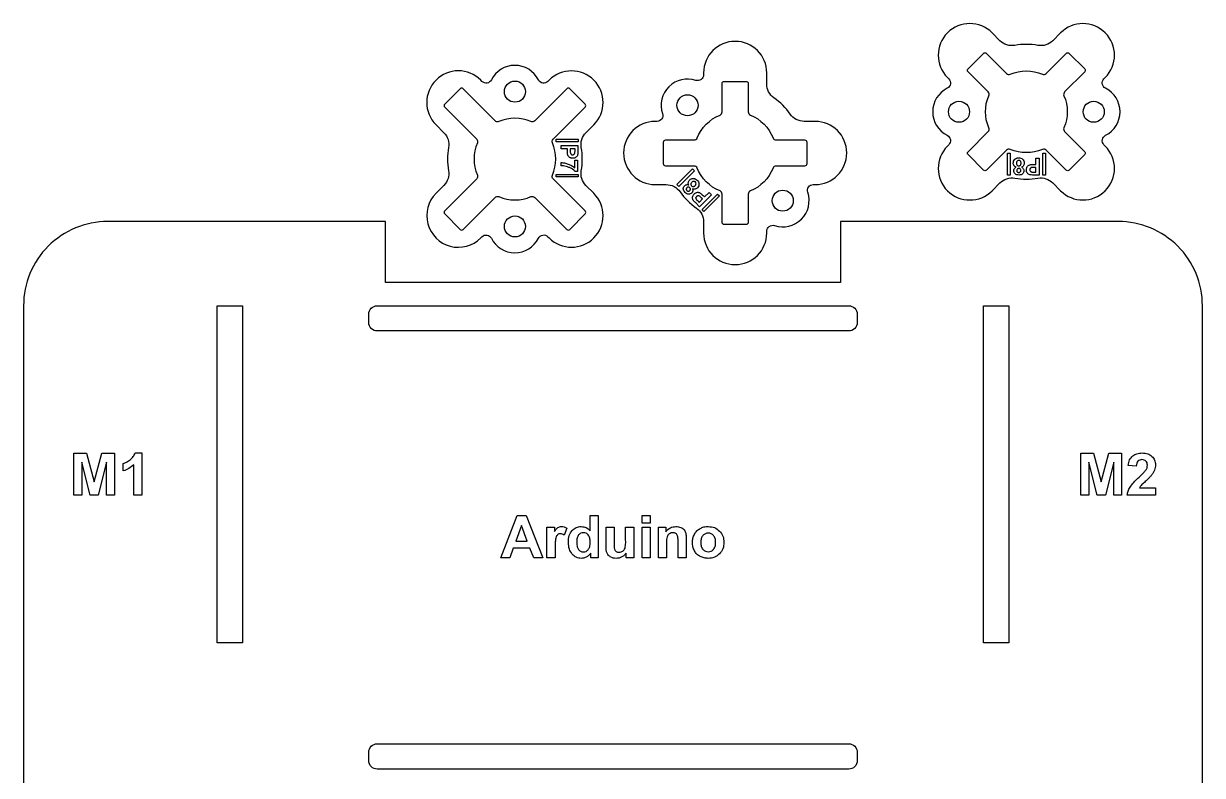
# Model space of a CAD drawing. Header units: millimetres. Extents: x -70 to 176, y 0 to 213.
# Drawn here: x -70 to 70, y 124.3 to 213.5 of the extents above; entities that cross this region are included whole.
import ezdxf

# ---------------------------------------------------------------- set-up
doc = ezdxf.new("R2010")
doc.units = ezdxf.units.MM
doc.layers.get('0').update_dxf_attribs({"linetype": 'CONTINUOUS'})

msp = doc.modelspace()

# ---------------------------------------------------------------- linework, layer by layer
for p, q in [((-6.17, 198.63), (-6.17, 199.03)), ((-6.17, 199.03), (-4.17, 199.03)), ((-4.17, 199.03), (-4.17, 198.39)), ((-5.42, 198.63), (-6.17, 198.63)), ((-5.42, 198.37), (-5.42, 198.63)), ((-4.51, 198.63), (-5.08, 198.63)), ((-5.08, 198.63), (-5.08, 198.41)), ((-4.51, 198.44), (-4.51, 198.63)), ((50.22, 196.76), (50.22, 197.51)), ((50.22, 197.51), (50.62, 197.51)), ((50.62, 197.51), (50.62, 195.51)), ((-6.17, 196.62), (-6.17, 196.99)), ((-4.55, 196.38), (-4.55, 197.26)), ((-4.55, 197.26), (-4.2, 197.26)), ((-4.2, 197.26), (-4.2, 195.94)), ((49.96, 196.76), (50.22, 196.76)), ((50.22, 196.42), (50, 196.42)), ((50.22, 195.85), (50.22, 196.42)), ((-4.2, 195.94), (-4.48, 195.94)), ((50.62, 195.51), (49.97, 195.51)), ((50.02, 195.85), (50.22, 195.85)), ((10.88, 192.91), (11.41, 193.44)), ((11.41, 193.44), (11.7, 193.16)), ((10.28, 191.74), (9.82, 192.2)), ((10.1, 192.4), (10.23, 192.27)), ((10.23, 192.27), (10.64, 192.67)), ((11.7, 193.16), (10.28, 191.74)), ((10.64, 192.67), (10.48, 192.82)), ((10.69, 193.09), (10.88, 192.91)), ((-56.74, 162.52), (-55.96, 162.52)), ((-55.96, 162.52), (-55.96, 157.5)), ((-58.16, 160.39), (-58.16, 161.26)), ((-56.92, 157.5), (-56.92, 161.11)), ((62.14, 160.94), (61.18, 161.04)), ((62.53, 158.39), (64.43, 158.39)), ((64.43, 158.39), (64.43, 157.5)), ((-55.96, 157.5), (-56.92, 157.5)), ((64.43, 157.5), (61.07, 157.5)), ((-2.71, 155.09), (-1.76, 155.09)), ((-2.71, 153.29), (-2.71, 155.09)), ((-1.76, 155.09), (-1.76, 150.09)), ((-7.84, 150.09), (-7.84, 153.71)), ((-7.84, 153.71), (-6.95, 153.71)), ((-6.95, 153.71), (-6.95, 153.2)), ((-5.49, 153.61), (-5.79, 152.78)), ((-0.83, 151.42), (-0.83, 153.71)), ((-0.83, 153.71), (0.13, 153.71)), ((0.13, 153.71), (0.13, 152.05)), ((1.5, 152.18), (1.5, 153.71)), ((1.5, 153.71), (2.46, 153.71)), ((2.46, 153.71), (2.46, 150.09)), ((5.39, 150.09), (5.39, 153.71)), ((5.39, 153.71), (6.28, 153.71)), ((6.28, 153.71), (6.28, 153.18)), ((-6.88, 151.21), (-6.88, 150.09)), ((6.35, 151.73), (6.35, 150.09)), ((7.73, 150.09), (7.73, 151.94)), ((8.69, 152.34), (8.69, 150.09)), ((-6.88, 150.09), (-7.84, 150.09)), ((-2.65, 150.09), (-2.65, 150.62)), ((-1.76, 150.09), (-2.65, 150.09)), ((1.57, 150.09), (1.57, 150.63)), ((2.46, 150.09), (1.57, 150.09)), ((6.35, 150.09), (5.39, 150.09)), ((8.69, 150.09), (7.73, 150.09))]:
    msp.add_line(p, q)
for points in [[(53.16, 212.39), (52.23, 211.46, -0.244238), (50.47, 210.9, 0.086613), (47.72, 210.9, -0.244238), (45.96, 211.46), (45.03, 212.39, 1), (39.72, 207.09), (39.87, 206.94, -0.511682), (39.69, 205.81, 0.617517), (39.69, 200.23, -0.511682), (39.87, 199.11), (39.72, 198.95, 1), (45.03, 193.65), (45.96, 194.58, -0.244238), (47.72, 195.14, 0.086613), (50.47, 195.14, -0.244238), (52.23, 194.58), (53.16, 193.65, 1), (58.46, 198.95), (58.31, 199.11, -0.511682), (58.49, 200.23, 0.617517), (58.49, 205.81, -0.511682), (58.31, 206.94), (58.46, 207.09, 1)], [(24.01, 201.88), (22.69, 201.88, -0.244238), (21.05, 202.73, 0.086613), (19.11, 204.68, -0.244238), (18.26, 206.31), (18.26, 207.63, 1), (10.76, 207.63), (10.76, 207.42, -0.511682), (9.84, 206.75, 0.617517), (5.88, 202.8, -0.511682), (5.22, 201.88), (5.01, 201.88, 1), (5.01, 194.38), (6.33, 194.38, -0.244238), (7.96, 193.53, 0.086613), (9.91, 191.59, -0.244238), (10.76, 189.95), (10.76, 188.63, 1), (18.26, 188.63), (18.26, 188.84, -0.511682), (19.18, 189.51, 0.617517), (23.13, 193.46, -0.511682), (23.79, 194.38), (24.01, 194.38, 1)], [(53.83, 196.09), (51.44, 198.48, 0.306667), (51, 198.56, -0.205236), (47.18, 198.56, 0.306667), (46.74, 198.48), (44.35, 196.09, -0.414214), (44, 196.09), (42.16, 197.93, -0.414214), (42.16, 198.28), (44.55, 200.67, 0.306667), (44.63, 201.11, -0.205236), (44.63, 204.93, 0.306667), (44.55, 205.37), (42.16, 207.76, -0.414214), (42.16, 208.11), (44, 209.95, -0.414214), (44.35, 209.95), (46.74, 207.56, 0.306667), (47.18, 207.48, -0.205236), (51, 207.48, 0.306667), (51.44, 207.56), (53.83, 209.95, -0.414214), (54.18, 209.95), (56.02, 208.11, -0.414214), (56.02, 207.76), (53.64, 205.37, 0.306667), (53.55, 204.93, -0.205236), (53.55, 201.11, 0.306667), (53.64, 200.67), (56.02, 198.28, -0.414214), (56.02, 197.93), (54.18, 196.09, -0.414214)], [(-8.86, 206.81, 0.617517), (-14.44, 206.81, -0.511682), (-15.56, 206.62), (-15.71, 206.78, 1), (-21.02, 201.47), (-20.09, 200.54, -0.244238), (-19.53, 198.78, 0.086613), (-19.53, 196.03, -0.244238), (-20.09, 194.27), (-21.02, 193.34, 1), (-15.71, 188.04), (-15.56, 188.19, -0.511682), (-14.44, 188.01, 0.617517), (-8.86, 188.01, -0.511682), (-7.73, 188.19), (-7.58, 188.04, 1), (-2.28, 193.34), (-3.21, 194.27, -0.244238), (-3.77, 196.03, 0.086613), (-3.77, 198.78, -0.244238), (-3.21, 200.54), (-2.28, 201.47, 1), (-7.58, 206.78), (-7.73, 206.62, -0.511682)], [(-7.19, 195.5, 0.205236), (-7.19, 199.32, -0.306667), (-7.11, 199.76), (-3.31, 203.56, 0.414214), (-3.31, 203.91), (-5.14, 205.75, 0.414214), (-5.5, 205.75), (-9.3, 201.95, -0.306667), (-9.74, 201.86, 0.205236), (-13.56, 201.86, -0.306667), (-14, 201.95), (-17.8, 205.75, 0.414214), (-18.15, 205.75), (-19.99, 203.91, 0.414214), (-19.99, 203.56), (-16.19, 199.76, -0.306667), (-16.11, 199.32, 0.205236), (-16.11, 195.5, -0.306667), (-16.19, 195.06), (-19.99, 191.25, 0.414214), (-19.99, 190.9), (-18.15, 189.06, 0.414214), (-17.8, 189.06), (-14, 192.86, -0.306667), (-13.56, 192.95, 0.205236), (-9.74, 192.95, -0.306667), (-9.3, 192.86), (-5.5, 189.06, 0.414214), (-5.14, 189.06), (-3.31, 190.9, 0.414214), (-3.31, 191.25), (-7.11, 195.06, -0.306667)], [(12.96, 189.88), (12.96, 193.26, 0.306667), (12.71, 193.63, -0.205236), (10, 196.33, 0.306667), (9.63, 196.58), (6.26, 196.58, -0.414214), (6.01, 196.83), (6.01, 199.43, -0.414214), (6.26, 199.68), (9.63, 199.68, 0.306667), (10, 199.93, -0.205236), (12.71, 202.63, 0.306667), (12.96, 203.01), (12.96, 206.38, -0.414214), (13.21, 206.63), (15.81, 206.63, -0.414214), (16.06, 206.38), (16.06, 203.01, 0.306667), (16.31, 202.63, -0.205236), (19.01, 199.93, 0.306667), (19.38, 199.68), (22.76, 199.68, -0.414214), (23.01, 199.43), (23.01, 196.83, -0.414214), (22.76, 196.58), (19.38, 196.58, 0.306667), (19.01, 196.33, -0.205236), (16.31, 193.63, 0.306667), (16.06, 193.26), (16.06, 189.88, -0.414214), (15.81, 189.63), (13.21, 189.63, -0.414214)], [(-60, 0), (60, 0, 0.414214), (70, 10), (70, 25, -1), (70, 105), (70, 180, 0.414214), (60, 190), (27, 190), (27, 182.75), (-27, 182.75), (-27, 190), (-60, 190, 0.414214), (-70, 180), (-70, 105, -1), (-70, 25), (-70, 10, 0.414214)], [(-28, 180), (28, 180, -0.414214), (29, 179), (29, 178, -0.414214), (28, 177), (-28, 177, -0.414214), (-29, 178), (-29, 179, -0.414214)], [(28, 125), (-28, 125, -0.414214), (-29, 126), (-29, 127, -0.414214), (-28, 128), (28, 128, -0.414214), (29, 127), (29, 126, -0.414214)]]:
    msp.add_lwpolyline(points, format="xyb", close=True)
for points in [[(-4.14, 199.47), (-6.76, 199.47), (-6.76, 199.78), (-4.14, 199.78)], [(46.86, 195.48), (46.86, 198.1), (47.17, 198.1), (47.17, 195.48)], [(51.06, 195.48), (51.06, 198.1), (51.37, 198.1), (51.37, 195.48)], [(7.6, 194.38), (9.45, 196.23), (9.67, 196.01), (7.81, 194.16)], [(-4.14, 195.28), (-6.76, 195.28), (-6.76, 195.58), (-4.14, 195.58)], [(10.57, 191.41), (12.42, 193.26), (12.64, 193.05), (10.78, 191.19)], [(-47, 140), (-47, 180), (-44, 180), (-44, 140)], [(47, 180), (47, 140), (44, 140), (44, 180)], [(-63.1, 161.44), (-63.1, 157.5), (-64.04, 157.5), (-64.04, 162.5), (-62.53, 162.5), (-61.62, 159.09), (-60.72, 162.5), (-59.21, 162.5), (-59.21, 157.5), (-60.14, 157.5), (-60.14, 161.44), (-61.14, 157.5), (-62.11, 157.5)], [(56.51, 161.44), (56.51, 157.5), (55.57, 157.5), (55.57, 162.5), (57.08, 162.5), (57.99, 159.09), (58.89, 162.5), (60.4, 162.5), (60.4, 157.5), (59.46, 157.5), (59.46, 161.44), (58.47, 157.5), (57.5, 157.5)], [(-11.4, 155.09), (-10.33, 155.09), (-8.33, 150.09), (-9.42, 150.09), (-9.86, 151.23), (-11.86, 151.23), (-12.27, 150.09), (-13.34, 150.09)], [(4.41, 155.09), (4.41, 154.2), (3.45, 154.2), (3.45, 155.09)], [(-10.87, 153.92), (-11.55, 152.07), (-10.18, 152.07)], [(4.41, 153.71), (4.41, 150.09), (3.45, 150.09), (3.45, 153.71)]]:
    msp.add_lwpolyline(points, close=True)
for centre in [(-11.65, 205.41), (8.85, 203.79), (41.09, 203.02), (57.09, 203.02), (20.16, 192.47), (-11.65, 189.41)]:
    msp.add_circle(centre, 1.25)
for points, knots in [([(-5.39, 197.95), (-5.39, 198.01), (-5.41, 198.15), (-5.41, 198.29), (-5.42, 198.37)], [0, 0, 0, 0, 0.01783117, 0.04202322, 0.04202322, 0.04202322, 0.04202322]), ([(-5.29, 197.74), (-5.31, 197.77), (-5.36, 197.84), (-5.38, 197.91), (-5.39, 197.95)], [0, 0, 0, 0, 0.01196986, 0.02310039, 0.02310039, 0.02310039, 0.02310039]), ([(-5.09, 197.57), (-5.13, 197.59), (-5.21, 197.64), (-5.26, 197.71), (-5.29, 197.74)], [0, 0, 0, 0, 0.01353207, 0.02620895, 0.02620895, 0.02620895, 0.02620895]), ([(-4.78, 197.5), (-4.84, 197.5), (-4.95, 197.51), (-5.05, 197.55), (-5.09, 197.57)], [0, 0, 0, 0, 0.01703307, 0.03192043, 0.03192043, 0.03192043, 0.03192043]), ([(-5.08, 198.41), (-5.08, 198.34), (-5.08, 198.23), (-5.05, 198.13), (-5.04, 198.09)], [0, 0, 0, 0, 0.01993359, 0.03216753, 0.03216753, 0.03216753, 0.03216753]), ([(-5.04, 198.09), (-5.03, 198.06), (-5.01, 198.02), (-4.97, 197.98), (-4.95, 197.96)], [0, 0, 0, 0, 0.00823049, 0.01618103, 0.01618103, 0.01618103, 0.01618103]), ([(-4.95, 197.96), (-4.92, 197.95), (-4.87, 197.92), (-4.82, 197.92), (-4.79, 197.92)], [0, 0, 0, 0, 0.00800189, 0.01640191, 0.01640191, 0.01640191, 0.01640191]), ([(-4.79, 197.92), (-4.76, 197.92), (-4.69, 197.92), (-4.64, 197.96), (-4.61, 197.98)], [0, 0, 0, 0, 0.01008726, 0.01946354, 0.01946354, 0.01946354, 0.01946354]), ([(-4.4, 197.62), (-4.45, 197.58), (-4.57, 197.51), (-4.71, 197.51), (-4.78, 197.5)], [0, 0, 0, 0, 0.01934069, 0.04120833, 0.04120833, 0.04120833, 0.04120833]), ([(-4.61, 197.98), (-4.59, 198.01), (-4.55, 198.05), (-4.53, 198.11), (-4.52, 198.14)], [0, 0, 0, 0, 0.00927356, 0.01876533, 0.01876533, 0.01876533, 0.01876533]), ([(-4.52, 198.14), (-4.52, 198.18), (-4.51, 198.28), (-4.51, 198.37), (-4.51, 198.44)], [0, 0, 0, 0, 0.01092795, 0.02910987, 0.02910987, 0.02910987, 0.02910987]), ([(-4.2, 197.91), (-4.22, 197.85), (-4.26, 197.74), (-4.35, 197.66), (-4.4, 197.62)], [0, 0, 0, 0, 0.01733261, 0.03531614, 0.03531614, 0.03531614, 0.03531614]), ([(-4.17, 198.39), (-4.17, 198.28), (-4.17, 198.12), (-4.19, 197.96), (-4.2, 197.91)], [0, 0, 0, 0, 0.03043217, 0.04817445, 0.04817445, 0.04817445, 0.04817445]), ([(47.71, 197.38), (47.78, 197.43), (47.91, 197.53), (48.09, 197.54), (48.18, 197.55)], [0, 0, 0, 0, 0.02434188, 0.05111007, 0.05111007, 0.05111007, 0.05111007]), ([(48.18, 197.55), (48.27, 197.54), (48.43, 197.54), (48.57, 197.45), (48.63, 197.41)], [0, 0, 0, 0, 0.0252552, 0.0483376, 0.0483376, 0.0483376, 0.0483376]), ([(48.63, 197.41), (48.7, 197.34), (48.82, 197.22), (48.84, 197.03), (48.85, 196.94)], [0, 0, 0, 0, 0.02569517, 0.0525643, 0.0525643, 0.0525643, 0.0525643]), ([(-6.17, 196.99), (-6.03, 196.98), (-5.74, 196.96), (-5.46, 196.86), (-5.32, 196.82)], [0, 0, 0, 0, 0.04215204, 0.08660712, 0.08660712, 0.08660712, 0.08660712]), ([(-5.57, 196.53), (-5.67, 196.56), (-5.87, 196.6), (-6.07, 196.61), (-6.17, 196.62)], [0, 0, 0, 0, 0.03250823, 0.06084314, 0.06084314, 0.06084314, 0.06084314]), ([(-4.93, 196.27), (-5.03, 196.33), (-5.24, 196.43), (-5.46, 196.5), (-5.57, 196.53)], [0, 0, 0, 0, 0.03417856, 0.06860568, 0.06860568, 0.06860568, 0.06860568]), ([(-5.32, 196.82), (-5.18, 196.76), (-4.91, 196.64), (-4.67, 196.47), (-4.55, 196.38)], [0, 0, 0, 0, 0.04497873, 0.08862462, 0.08862462, 0.08862462, 0.08862462]), ([(-4.48, 195.94), (-4.54, 196), (-4.68, 196.13), (-4.84, 196.22), (-4.93, 196.27)], [0, 0, 0, 0, 0.02541559, 0.05662285, 0.05662285, 0.05662285, 0.05662285]), ([(47.53, 196.93), (47.54, 197.01), (47.55, 197.18), (47.66, 197.31), (47.71, 197.38)], [0, 0, 0, 0, 0.02548792, 0.0494108, 0.0494108, 0.0494108, 0.0494108]), ([(47.62, 196.63), (47.6, 196.67), (47.54, 196.77), (47.54, 196.87), (47.53, 196.93)], [0, 0, 0, 0, 0.01526487, 0.03120398, 0.03120398, 0.03120398, 0.03120398]), ([(47.6, 196.02), (47.6, 196.07), (47.61, 196.15), (47.65, 196.23), (47.67, 196.27)], [0, 0, 0, 0, 0.0132717, 0.02608867, 0.02608867, 0.02608867, 0.02608867]), ([(47.76, 195.65), (47.71, 195.7), (47.62, 195.81), (47.6, 195.95), (47.6, 196.02)], [0, 0, 0, 0, 0.02032946, 0.04113552, 0.04113552, 0.04113552, 0.04113552]), ([(47.87, 196.43), (47.82, 196.46), (47.72, 196.5), (47.65, 196.59), (47.62, 196.63)], [0, 0, 0, 0, 0.01679723, 0.03232283, 0.03232283, 0.03232283, 0.03232283]), ([(47.67, 196.27), (47.7, 196.3), (47.75, 196.37), (47.83, 196.41), (47.87, 196.43)], [0, 0, 0, 0, 0.01292923, 0.02650818, 0.02650818, 0.02650818, 0.02650818]), ([(47.99, 197.16), (47.97, 197.12), (47.92, 197.05), (47.91, 196.96), (47.91, 196.91)], [0, 0, 0, 0, 0.01194072, 0.02627845, 0.02627845, 0.02627845, 0.02627845]), ([(47.91, 196.91), (47.92, 196.87), (47.92, 196.78), (47.97, 196.72), (47.99, 196.68)], [0, 0, 0, 0, 0.01282402, 0.02437328, 0.02437328, 0.02437328, 0.02437328]), ([(48.02, 196.23), (48, 196.2), (47.96, 196.15), (47.96, 196.08), (47.96, 196.05)], [0, 0, 0, 0, 0.00915414, 0.01949937, 0.01949937, 0.01949937, 0.01949937]), ([(47.96, 196.05), (47.96, 196.01), (47.96, 195.95), (48, 195.9), (48.02, 195.87)], [0, 0, 0, 0, 0.00983759, 0.01882051, 0.01882051, 0.01882051, 0.01882051]), ([(48.19, 197.24), (48.15, 197.24), (48.07, 197.23), (48.02, 197.18), (47.99, 197.16)], [0, 0, 0, 0, 0.01105335, 0.0219311, 0.0219311, 0.0219311, 0.0219311]), ([(47.99, 196.68), (48.02, 196.66), (48.08, 196.61), (48.15, 196.6), (48.19, 196.6)], [0, 0, 0, 0, 0.01101617, 0.02230385, 0.02230385, 0.02230385, 0.02230385]), ([(48.2, 196.29), (48.16, 196.29), (48.1, 196.29), (48.05, 196.25), (48.02, 196.23)], [0, 0, 0, 0, 0.00995534, 0.01901006, 0.01901006, 0.01901006, 0.01901006]), ([(48.39, 197.15), (48.36, 197.18), (48.3, 197.23), (48.23, 197.24), (48.19, 197.24)], [0, 0, 0, 0, 0.01129027, 0.02264454, 0.02264454, 0.02264454, 0.02264454]), ([(48.19, 196.6), (48.24, 196.6), (48.32, 196.61), (48.38, 196.67), (48.4, 196.7)], [0, 0, 0, 0, 0.01249809, 0.02381708, 0.02381708, 0.02381708, 0.02381708]), ([(48.37, 196.23), (48.35, 196.25), (48.3, 196.29), (48.23, 196.29), (48.2, 196.29)], [0, 0, 0, 0, 0.00895533, 0.01879012, 0.01879012, 0.01879012, 0.01879012]), ([(48.44, 196.05), (48.43, 196.08), (48.43, 196.15), (48.39, 196.2), (48.37, 196.23)], [0, 0, 0, 0, 0.01032569, 0.01940922, 0.01940922, 0.01940922, 0.01940922]), ([(48.37, 195.88), (48.39, 195.9), (48.43, 195.95), (48.43, 196.02), (48.44, 196.05)], [0, 0, 0, 0, 0.00905362, 0.01891084, 0.01891084, 0.01891084, 0.01891084]), ([(48.47, 196.91), (48.47, 196.95), (48.46, 197.04), (48.41, 197.12), (48.39, 197.15)], [0, 0, 0, 0, 0.01423138, 0.02646142, 0.02646142, 0.02646142, 0.02646142]), ([(48.4, 196.7), (48.42, 196.73), (48.46, 196.79), (48.47, 196.87), (48.47, 196.91)], [0, 0, 0, 0, 0.01134099, 0.02239012, 0.02239012, 0.02239012, 0.02239012]), ([(48.77, 196.64), (48.74, 196.6), (48.67, 196.51), (48.57, 196.46), (48.51, 196.43)], [0, 0, 0, 0, 0.01587589, 0.03333299, 0.03333299, 0.03333299, 0.03333299]), ([(48.51, 196.43), (48.56, 196.41), (48.65, 196.37), (48.7, 196.3), (48.73, 196.26)], [0, 0, 0, 0, 0.01484685, 0.02801044, 0.02801044, 0.02801044, 0.02801044]), ([(48.8, 196.02), (48.79, 195.95), (48.78, 195.81), (48.69, 195.7), (48.64, 195.65)], [0, 0, 0, 0, 0.02079962, 0.04106978, 0.04106978, 0.04106978, 0.04106978]), ([(48.73, 196.26), (48.75, 196.22), (48.79, 196.15), (48.8, 196.06), (48.8, 196.02)], [0, 0, 0, 0, 0.0125759, 0.02525701, 0.02525701, 0.02525701, 0.02525701]), ([(48.85, 196.94), (48.85, 196.89), (48.84, 196.78), (48.79, 196.69), (48.77, 196.64)], [0, 0, 0, 0, 0.01569908, 0.03116531, 0.03116531, 0.03116531, 0.03116531]), ([(49.09, 196.13), (49.09, 196.19), (49.1, 196.29), (49.14, 196.39), (49.16, 196.44)], [0, 0, 0, 0, 0.01703308, 0.03192043, 0.03192043, 0.03192043, 0.03192043]), ([(49.21, 195.74), (49.17, 195.8), (49.1, 195.92), (49.09, 196.06), (49.09, 196.13)], [0, 0, 0, 0, 0.01934069, 0.04120833, 0.04120833, 0.04120833, 0.04120833]), ([(49.16, 196.44), (49.18, 196.48), (49.23, 196.55), (49.29, 196.61), (49.33, 196.64)], [0, 0, 0, 0, 0.01353207, 0.02620895, 0.02620895, 0.02620895, 0.02620895]), ([(49.33, 196.64), (49.36, 196.66), (49.43, 196.7), (49.5, 196.72), (49.54, 196.73)], [0, 0, 0, 0, 0.01196987, 0.02310039, 0.02310039, 0.02310039, 0.02310039]), ([(49.55, 196.29), (49.54, 196.27), (49.51, 196.22), (49.51, 196.16), (49.51, 196.13)], [0, 0, 0, 0, 0.00800189, 0.01640191, 0.01640191, 0.01640191, 0.01640191]), ([(49.51, 196.13), (49.51, 196.1), (49.51, 196.03), (49.55, 195.98), (49.57, 195.95)], [0, 0, 0, 0, 0.01008726, 0.01946354, 0.01946354, 0.01946354, 0.01946354]), ([(49.54, 196.73), (49.6, 196.74), (49.73, 196.76), (49.87, 196.76), (49.96, 196.76)], [0, 0, 0, 0, 0.01783117, 0.04202322, 0.04202322, 0.04202322, 0.04202322]), ([(49.68, 196.39), (49.65, 196.38), (49.6, 196.35), (49.57, 196.31), (49.55, 196.29)], [0, 0, 0, 0, 0.00823049, 0.01618103, 0.01618103, 0.01618103, 0.01618103]), ([(50, 196.42), (49.93, 196.42), (49.82, 196.42), (49.72, 196.4), (49.68, 196.39)], [0, 0, 0, 0, 0.01993359, 0.03216753, 0.03216753, 0.03216753, 0.03216753]), ([(8.99, 194.34), (8.97, 194.39), (8.93, 194.49), (8.94, 194.6), (8.95, 194.65)], [0, 0, 0, 0, 0.01679723, 0.03232283, 0.03232283, 0.03232283, 0.03232283]), ([(8.95, 194.65), (8.96, 194.7), (8.99, 194.8), (9.06, 194.88), (9.1, 194.92)], [0, 0, 0, 0, 0.01526487, 0.03120398, 0.03120398, 0.03120398, 0.03120398]), ([(9.1, 194.92), (9.16, 194.98), (9.29, 195.09), (9.46, 195.11), (9.54, 195.12)], [0, 0, 0, 0, 0.02548792, 0.0494108, 0.0494108, 0.0494108, 0.0494108]), ([(9.35, 194.64), (9.32, 194.61), (9.27, 194.55), (9.25, 194.47), (9.25, 194.43)], [0, 0, 0, 0, 0.01282402, 0.02437328, 0.02437328, 0.02437328, 0.02437328]), ([(9.58, 194.76), (9.54, 194.76), (9.45, 194.74), (9.39, 194.68), (9.35, 194.64)], [0, 0, 0, 0, 0.01194072, 0.02627845, 0.02627845, 0.02627845, 0.02627845]), ([(9.54, 195.12), (9.62, 195.11), (9.79, 195.08), (9.92, 194.97), (9.99, 194.91)], [0, 0, 0, 0, 0.02434188, 0.05111007, 0.05111007, 0.05111007, 0.05111007]), ([(9.78, 194.69), (9.75, 194.71), (9.69, 194.76), (9.62, 194.76), (9.58, 194.76)], [0, 0, 0, 0, 0.01105335, 0.0219311, 0.0219311, 0.0219311, 0.0219311]), ([(9.86, 194.48), (9.86, 194.52), (9.85, 194.6), (9.81, 194.66), (9.78, 194.69)], [0, 0, 0, 0, 0.01129027, 0.02264454, 0.02264454, 0.02264454, 0.02264454]), ([(9.99, 194.91), (10.05, 194.84), (10.16, 194.72), (10.2, 194.56), (10.21, 194.49)], [0, 0, 0, 0, 0.0252552, 0.0483376, 0.0483376, 0.0483376, 0.0483376]), ([(48.2, 195.51), (48.11, 195.51), (47.95, 195.52), (47.82, 195.61), (47.76, 195.65)], [0, 0, 0, 0, 0.0255856, 0.04746749, 0.04746749, 0.04746749, 0.04746749]), ([(48.02, 195.87), (48.05, 195.86), (48.1, 195.82), (48.16, 195.81), (48.19, 195.81)], [0, 0, 0, 0, 0.00895425, 0.01869091, 0.01869091, 0.01869091, 0.01869091]), ([(48.19, 195.81), (48.23, 195.81), (48.29, 195.82), (48.35, 195.86), (48.37, 195.88)], [0, 0, 0, 0, 0.01005909, 0.01917011, 0.01917011, 0.01917011, 0.01917011]), ([(48.64, 195.65), (48.58, 195.61), (48.45, 195.52), (48.29, 195.51), (48.2, 195.51)], [0, 0, 0, 0, 0.02185238, 0.04760679, 0.04760679, 0.04760679, 0.04760679]), ([(49.49, 195.54), (49.44, 195.56), (49.33, 195.6), (49.25, 195.69), (49.21, 195.74)], [0, 0, 0, 0, 0.01733261, 0.03531614, 0.03531614, 0.03531614, 0.03531614]), ([(49.97, 195.51), (49.87, 195.51), (49.71, 195.51), (49.55, 195.54), (49.49, 195.54)], [0, 0, 0, 0, 0.03043217, 0.04817445, 0.04817445, 0.04817445, 0.04817445]), ([(49.57, 195.95), (49.59, 195.93), (49.64, 195.89), (49.7, 195.87), (49.73, 195.87)], [0, 0, 0, 0, 0.00927356, 0.01876533, 0.01876533, 0.01876533, 0.01876533]), ([(49.73, 195.87), (49.77, 195.86), (49.87, 195.85), (49.96, 195.85), (50.02, 195.85)], [0, 0, 0, 0, 0.01092795, 0.02910987, 0.02910987, 0.02910987, 0.02910987]), ([(8.35, 193.87), (8.36, 193.94), (8.36, 194.08), (8.46, 194.18), (8.5, 194.24)], [0, 0, 0, 0, 0.02032946, 0.04113552, 0.04113552, 0.04113552, 0.04113552]), ([(8.56, 193.45), (8.5, 193.51), (8.39, 193.63), (8.36, 193.79), (8.35, 193.87)], [0, 0, 0, 0, 0.0255856, 0.04746749, 0.04746749, 0.04746749, 0.04746749]), ([(8.5, 194.24), (8.53, 194.27), (8.6, 194.33), (8.69, 194.35), (8.73, 194.36)], [0, 0, 0, 0, 0.0132717, 0.02608867, 0.02608867, 0.02608867, 0.02608867]), ([(8.98, 193.24), (8.91, 193.25), (8.75, 193.28), (8.63, 193.39), (8.56, 193.45)], [0, 0, 0, 0, 0.02185238, 0.04760679, 0.04760679, 0.04760679, 0.04760679]), ([(8.77, 194), (8.75, 193.98), (8.71, 193.93), (8.7, 193.87), (8.7, 193.84)], [0, 0, 0, 0, 0.00983759, 0.01882051, 0.01882051, 0.01882051, 0.01882051]), ([(8.7, 193.84), (8.7, 193.8), (8.71, 193.74), (8.75, 193.69), (8.77, 193.67)], [0, 0, 0, 0, 0.00895425, 0.01869091, 0.01869091, 0.01869091, 0.01869091]), ([(8.73, 194.36), (8.77, 194.37), (8.86, 194.38), (8.94, 194.35), (8.99, 194.34)], [0, 0, 0, 0, 0.01292923, 0.02650818, 0.02650818, 0.02650818, 0.02650818]), ([(8.95, 194.08), (8.92, 194.08), (8.85, 194.07), (8.8, 194.03), (8.77, 194)], [0, 0, 0, 0, 0.00915414, 0.01949937, 0.01949937, 0.01949937, 0.01949937]), ([(8.77, 193.67), (8.8, 193.65), (8.85, 193.6), (8.91, 193.59), (8.94, 193.59)], [0, 0, 0, 0, 0.01005909, 0.01917011, 0.01917011, 0.01917011, 0.01917011]), ([(8.94, 193.59), (8.97, 193.59), (9.04, 193.6), (9.09, 193.64), (9.11, 193.67)], [0, 0, 0, 0, 0.00905362, 0.01891084, 0.01891084, 0.01891084, 0.01891084]), ([(9.12, 194.01), (9.09, 194.03), (9.04, 194.07), (8.98, 194.08), (8.95, 194.08)], [0, 0, 0, 0, 0.00995534, 0.01901006, 0.01901006, 0.01901006, 0.01901006]), ([(9.35, 193.39), (9.3, 193.34), (9.19, 193.25), (9.05, 193.24), (8.98, 193.24)], [0, 0, 0, 0, 0.02079962, 0.04106978, 0.04106978, 0.04106978, 0.04106978]), ([(9.11, 193.67), (9.14, 193.69), (9.18, 193.74), (9.19, 193.81), (9.19, 193.84)], [0, 0, 0, 0, 0.01032569, 0.01940922, 0.01940922, 0.01940922, 0.01940922]), ([(9.19, 193.84), (9.19, 193.87), (9.18, 193.93), (9.14, 193.98), (9.12, 194.01)], [0, 0, 0, 0, 0.00895533, 0.01879012, 0.01879012, 0.01879012, 0.01879012]), ([(9.25, 194.43), (9.25, 194.39), (9.26, 194.32), (9.31, 194.26), (9.33, 194.23)], [0, 0, 0, 0, 0.01101617, 0.02230385, 0.02230385, 0.02230385, 0.02230385]), ([(9.33, 194.23), (9.36, 194.2), (9.43, 194.14), (9.51, 194.15), (9.55, 194.15)], [0, 0, 0, 0, 0.01249809, 0.02381708, 0.02381708, 0.02381708, 0.02381708]), ([(9.47, 193.61), (9.46, 193.57), (9.43, 193.49), (9.38, 193.42), (9.35, 193.39)], [0, 0, 0, 0, 0.0125759, 0.02525701, 0.02525701, 0.02525701, 0.02525701]), ([(9.77, 193.85), (9.72, 193.84), (9.6, 193.83), (9.5, 193.86), (9.44, 193.88)], [0, 0, 0, 0, 0.01587589, 0.03333299, 0.03333299, 0.03333299, 0.03333299]), ([(9.44, 193.88), (9.46, 193.84), (9.49, 193.75), (9.48, 193.65), (9.47, 193.61)], [0, 0, 0, 0, 0.01484685, 0.02801044, 0.02801044, 0.02801044, 0.02801044]), ([(9.44, 192.9), (9.46, 192.97), (9.49, 193.1), (9.58, 193.21), (9.63, 193.26)], [0, 0, 0, 0, 0.01934069, 0.04120833, 0.04120833, 0.04120833, 0.04120833]), ([(9.55, 194.15), (9.58, 194.16), (9.66, 194.17), (9.72, 194.22), (9.74, 194.25)], [0, 0, 0, 0, 0.01134099, 0.02239012, 0.02239012, 0.02239012, 0.02239012]), ([(9.63, 193.26), (9.67, 193.3), (9.75, 193.37), (9.85, 193.41), (9.9, 193.43)], [0, 0, 0, 0, 0.01703308, 0.03192043, 0.03192043, 0.03192043, 0.03192043]), ([(9.74, 194.25), (9.78, 194.28), (9.84, 194.35), (9.85, 194.44), (9.86, 194.48)], [0, 0, 0, 0, 0.01423138, 0.02646142, 0.02646142, 0.02646142, 0.02646142]), ([(10.04, 194.01), (10, 193.97), (9.92, 193.9), (9.82, 193.87), (9.77, 193.85)], [0, 0, 0, 0, 0.01569908, 0.03116531, 0.03116531, 0.03116531, 0.03116531]), ([(9.9, 193.43), (9.94, 193.44), (10.03, 193.47), (10.12, 193.46), (10.16, 193.45)], [0, 0, 0, 0, 0.01353207, 0.02620895, 0.02620895, 0.02620895, 0.02620895]), ([(10.21, 194.49), (10.21, 194.4), (10.21, 194.22), (10.1, 194.08), (10.04, 194.01)], [0, 0, 0, 0, 0.02569517, 0.0525643, 0.0525643, 0.0525643, 0.0525643]), ([(10.16, 193.45), (10.2, 193.44), (10.27, 193.43), (10.34, 193.39), (10.37, 193.37)], [0, 0, 0, 0, 0.01196987, 0.02310039, 0.02310039, 0.02310039, 0.02310039]), ([(10.37, 193.37), (10.42, 193.33), (10.53, 193.25), (10.63, 193.15), (10.69, 193.09)], [0, 0, 0, 0, 0.01783117, 0.04202322, 0.04202322, 0.04202322, 0.04202322]), ([(9.5, 192.56), (9.48, 192.61), (9.43, 192.72), (9.44, 192.84), (9.44, 192.9)], [0, 0, 0, 0, 0.01733261, 0.03531614, 0.03531614, 0.03531614, 0.03531614]), ([(9.82, 192.2), (9.75, 192.27), (9.64, 192.38), (9.54, 192.51), (9.5, 192.56)], [0, 0, 0, 0, 0.03043217, 0.04817445, 0.04817445, 0.04817445, 0.04817445]), ([(9.93, 192.97), (9.91, 192.94), (9.86, 192.89), (9.85, 192.83), (9.85, 192.8)], [0, 0, 0, 0, 0.01008726, 0.01946354, 0.01946354, 0.01946354, 0.01946354]), ([(9.85, 192.8), (9.85, 192.77), (9.85, 192.7), (9.88, 192.65), (9.9, 192.62)], [0, 0, 0, 0, 0.00927356, 0.01876533, 0.01876533, 0.01876533, 0.01876533]), ([(9.9, 192.62), (9.92, 192.59), (9.98, 192.52), (10.05, 192.45), (10.1, 192.4)], [0, 0, 0, 0, 0.01092795, 0.02910987, 0.02910987, 0.02910987, 0.02910987]), ([(10.07, 193.05), (10.05, 193.04), (9.99, 193.03), (9.95, 192.99), (9.93, 192.97)], [0, 0, 0, 0, 0.00800189, 0.01640191, 0.01640191, 0.01640191, 0.01640191]), ([(10.23, 193.03), (10.21, 193.04), (10.15, 193.06), (10.1, 193.05), (10.07, 193.05)], [0, 0, 0, 0, 0.00823049, 0.01618103, 0.01618103, 0.01618103, 0.01618103]), ([(10.48, 192.82), (10.43, 192.87), (10.36, 192.95), (10.27, 193.01), (10.23, 193.03)], [0, 0, 0, 0, 0.01993359, 0.03216753, 0.03216753, 0.03216753, 0.03216753]), ([(-57.34, 161.72), (-57.21, 161.84), (-56.95, 162.06), (-56.81, 162.37), (-56.74, 162.52)], [0, 0, 0, 0, 0.0524844, 0.1012455, 0.1012455, 0.1012455, 0.1012455]), ([(61.72, 162.18), (61.88, 162.28), (62.23, 162.49), (62.63, 162.51), (62.84, 162.52)], [0, 0, 0, 0, 0.0568568, 0.119356, 0.119356, 0.119356, 0.119356]), ([(62.84, 162.52), (63.07, 162.51), (63.5, 162.49), (63.84, 162.24), (64.01, 162.12)], [0, 0, 0, 0, 0.06683, 0.125293, 0.125293, 0.125293, 0.125293]), ([(-58.16, 161.26), (-58.03, 161.31), (-57.73, 161.43), (-57.48, 161.62), (-57.34, 161.72)], [0, 0, 0, 0, 0.04298563, 0.09421018, 0.09421018, 0.09421018, 0.09421018]), ([(-56.92, 161.11), (-57.11, 160.96), (-57.48, 160.65), (-57.93, 160.47), (-58.16, 160.39)], [0, 0, 0, 0, 0.071402, 0.1444109, 0.1444109, 0.1444109, 0.1444109]), ([(61.18, 161.04), (61.22, 161.28), (61.28, 161.71), (61.58, 162.03), (61.72, 162.18)], [0, 0, 0, 0, 0.0702116, 0.1282593, 0.1282593, 0.1282593, 0.1282593]), ([(62.34, 161.55), (62.29, 161.47), (62.17, 161.29), (62.15, 161.07), (62.14, 160.94)], [0, 0, 0, 0, 0.02781565, 0.06437666, 0.06437666, 0.06437666, 0.06437666]), ([(62.82, 161.73), (62.73, 161.72), (62.55, 161.71), (62.41, 161.6), (62.34, 161.55)], [0, 0, 0, 0, 0.02732045, 0.05215271, 0.05215271, 0.05215271, 0.05215271]), ([(63.29, 161.55), (63.23, 161.6), (63.09, 161.71), (62.91, 161.72), (62.82, 161.73)], [0, 0, 0, 0, 0.02423603, 0.05164829, 0.05164829, 0.05164829, 0.05164829]), ([(63.27, 160.47), (63.33, 160.57), (63.44, 160.75), (63.46, 160.96), (63.47, 161.06)], [0, 0, 0, 0, 0.03302262, 0.06259996, 0.06259996, 0.06259996, 0.06259996]), ([(63.47, 161.06), (63.46, 161.16), (63.45, 161.34), (63.34, 161.49), (63.29, 161.55)], [0, 0, 0, 0, 0.02867595, 0.05327386, 0.05327386, 0.05327386, 0.05327386]), ([(64.01, 162.12), (64.13, 161.98), (64.38, 161.69), (64.41, 161.32), (64.43, 161.13)], [0, 0, 0, 0, 0.0548632, 0.1103646, 0.1103646, 0.1103646, 0.1103646]), ([(64.43, 161.13), (64.42, 161.02), (64.41, 160.8), (64.34, 160.59), (64.31, 160.49)], [0, 0, 0, 0, 0.03309389, 0.0657185, 0.0657185, 0.0657185, 0.0657185]), ([(61.4, 158.46), (61.53, 158.64), (61.85, 159.07), (62.24, 159.44), (62.47, 159.66)], [0, 0, 0, 0, 0.0664117, 0.1615227, 0.1615227, 0.1615227, 0.1615227]), ([(62.47, 159.66), (62.65, 159.82), (62.93, 160.08), (63.18, 160.37), (63.27, 160.47)], [0, 0, 0, 0, 0.0727816, 0.1141788, 0.1141788, 0.1141788, 0.1141788]), ([(63.92, 159.85), (63.84, 159.76), (63.65, 159.53), (63.43, 159.33), (63.3, 159.21)], [0, 0, 0, 0, 0.03640418, 0.08953391, 0.08953391, 0.08953391, 0.08953391]), ([(64.31, 160.49), (64.26, 160.38), (64.15, 160.15), (64, 159.95), (63.92, 159.85)], [0, 0, 0, 0, 0.03494814, 0.07476791, 0.07476791, 0.07476791, 0.07476791]), ([(61.07, 157.5), (61.1, 157.67), (61.15, 158), (61.31, 158.3), (61.4, 158.46)], [0, 0, 0, 0, 0.050353, 0.1017328, 0.1017328, 0.1017328, 0.1017328]), ([(62.72, 158.66), (62.68, 158.61), (62.61, 158.53), (62.55, 158.43), (62.53, 158.39)], [0, 0, 0, 0, 0.01736509, 0.03309175, 0.03309175, 0.03309175, 0.03309175]), ([(63.3, 159.21), (63.17, 159.09), (62.97, 158.92), (62.79, 158.73), (62.72, 158.66)], [0, 0, 0, 0, 0.05070464, 0.0797357, 0.0797357, 0.0797357, 0.0797357]), ([(-6.95, 153.2), (-6.88, 153.3), (-6.77, 153.48), (-6.6, 153.62), (-6.54, 153.68)], [0, 0, 0, 0, 0.03724422, 0.06358535, 0.06358535, 0.06358535, 0.06358535]), ([(-6.58, 152.82), (-6.62, 152.77), (-6.73, 152.66), (-6.77, 152.51), (-6.8, 152.42)], [0, 0, 0, 0, 0.01995456, 0.04624754, 0.04624754, 0.04624754, 0.04624754]), ([(-6.24, 152.94), (-6.3, 152.93), (-6.43, 152.92), (-6.53, 152.86), (-6.58, 152.82)], [0, 0, 0, 0, 0.01879338, 0.03639833, 0.03639833, 0.03639833, 0.03639833]), ([(-6.54, 153.68), (-6.47, 153.71), (-6.34, 153.78), (-6.2, 153.79), (-6.12, 153.79)], [0, 0, 0, 0, 0.02133637, 0.0434829, 0.0434829, 0.0434829, 0.0434829]), ([(-5.79, 152.78), (-5.86, 152.82), (-6, 152.91), (-6.16, 152.93), (-6.24, 152.94)], [0, 0, 0, 0, 0.02615872, 0.04816872, 0.04816872, 0.04816872, 0.04816872]), ([(-6.12, 153.79), (-6.01, 153.79), (-5.79, 153.77), (-5.59, 153.67), (-5.49, 153.61)], [0, 0, 0, 0, 0.03246136, 0.06625195, 0.06625195, 0.06625195, 0.06625195]), ([(-5.29, 151.92), (-5.28, 152.19), (-5.27, 152.7), (-4.99, 153.12), (-4.86, 153.32)], [0, 0, 0, 0, 0.0817656, 0.1490844, 0.1490844, 0.1490844, 0.1490844]), ([(-4.86, 153.32), (-4.71, 153.46), (-4.39, 153.74), (-3.98, 153.78), (-3.77, 153.79)], [0, 0, 0, 0, 0.0607898, 0.122419, 0.122419, 0.122419, 0.122419]), ([(-4.08, 152.79), (-4.15, 152.68), (-4.3, 152.43), (-4.31, 152.14), (-4.31, 151.98)], [0, 0, 0, 0, 0.03796199, 0.08550635, 0.08550635, 0.08550635, 0.08550635]), ([(-3.51, 153.06), (-3.62, 153.05), (-3.84, 153.03), (-4, 152.87), (-4.08, 152.79)], [0, 0, 0, 0, 0.03205993, 0.06490558, 0.06490558, 0.06490558, 0.06490558]), ([(-3.77, 153.79), (-3.57, 153.77), (-3.16, 153.72), (-2.87, 153.44), (-2.71, 153.29)], [0, 0, 0, 0, 0.0580059, 0.1194781, 0.1194781, 0.1194781, 0.1194781]), ([(-2.94, 152.79), (-3.02, 152.87), (-3.18, 153.03), (-3.4, 153.05), (-3.51, 153.06)], [0, 0, 0, 0, 0.0329047, 0.0656079, 0.0656079, 0.0656079, 0.0656079]), ([(-2.71, 151.89), (-2.71, 152.07), (-2.72, 152.39), (-2.87, 152.67), (-2.94, 152.79)], [0, 0, 0, 0, 0.05396927, 0.09390836, 0.09390836, 0.09390836, 0.09390836]), ([(6.28, 153.18), (6.44, 153.36), (6.77, 153.71), (7.24, 153.77), (7.47, 153.79)], [0, 0, 0, 0, 0.0706209, 0.1382117, 0.1382117, 0.1382117, 0.1382117]), ([(6.69, 152.92), (6.63, 152.88), (6.51, 152.78), (6.45, 152.63), (6.42, 152.56)], [0, 0, 0, 0, 0.0230086, 0.04583208, 0.04583208, 0.04583208, 0.04583208]), ([(7.14, 153.06), (7.06, 153.06), (6.9, 153.05), (6.76, 152.96), (6.69, 152.92)], [0, 0, 0, 0, 0.02386415, 0.0472786, 0.0472786, 0.0472786, 0.0472786]), ([(7.47, 152.97), (7.42, 152.99), (7.32, 153.05), (7.2, 153.06), (7.14, 153.06)], [0, 0, 0, 0, 0.01682119, 0.03501204, 0.03501204, 0.03501204, 0.03501204]), ([(7.47, 153.79), (7.57, 153.79), (7.77, 153.78), (7.96, 153.71), (8.05, 153.68)], [0, 0, 0, 0, 0.03048908, 0.05941364, 0.05941364, 0.05941364, 0.05941364]), ([(7.67, 152.7), (7.65, 152.75), (7.6, 152.86), (7.51, 152.93), (7.47, 152.97)], [0, 0, 0, 0, 0.01729672, 0.0338196, 0.0338196, 0.0338196, 0.0338196]), ([(7.73, 151.94), (7.73, 152.1), (7.74, 152.36), (7.69, 152.61), (7.67, 152.7)], [0, 0, 0, 0, 0.04832762, 0.07629271, 0.07629271, 0.07629271, 0.07629271]), ([(8.05, 153.68), (8.13, 153.64), (8.28, 153.57), (8.4, 153.45), (8.45, 153.39)], [0, 0, 0, 0, 0.02647749, 0.0496926, 0.0496926, 0.0496926, 0.0496926]), ([(8.45, 153.39), (8.49, 153.33), (8.58, 153.2), (8.62, 153.06), (8.64, 152.99)], [0, 0, 0, 0, 0.02211018, 0.04465268, 0.04465268, 0.04465268, 0.04465268]), ([(8.64, 152.99), (8.65, 152.9), (8.69, 152.68), (8.69, 152.47), (8.69, 152.34)], [0, 0, 0, 0, 0.02765595, 0.06477028, 0.06477028, 0.06477028, 0.06477028]), ([(9.44, 151.95), (9.45, 152.11), (9.47, 152.43), (9.61, 152.73), (9.68, 152.88)], [0, 0, 0, 0, 0.0473485, 0.09610231, 0.09610231, 0.09610231, 0.09610231]), ([(9.68, 152.88), (9.76, 153.02), (9.93, 153.29), (10.21, 153.47), (10.34, 153.56)], [0, 0, 0, 0, 0.0485843, 0.09646968, 0.09646968, 0.09646968, 0.09646968]), ([(10.34, 153.56), (10.49, 153.63), (10.8, 153.77), (11.13, 153.79), (11.31, 153.79)], [0, 0, 0, 0, 0.04895267, 0.0999836, 0.0999836, 0.0999836, 0.0999836]), ([(10.68, 152.73), (10.6, 152.61), (10.44, 152.36), (10.43, 152.07), (10.42, 151.9)], [0, 0, 0, 0, 0.03987726, 0.08788366, 0.08788366, 0.08788366, 0.08788366]), ([(11.31, 153.01), (11.19, 153), (10.95, 152.98), (10.77, 152.81), (10.68, 152.73)], [0, 0, 0, 0, 0.03526775, 0.07101135, 0.07101135, 0.07101135, 0.07101135]), ([(11.31, 153.79), (11.57, 153.77), (12.07, 153.74), (12.46, 153.42), (12.65, 153.26)], [0, 0, 0, 0, 0.0759599, 0.1480404, 0.1480404, 0.1480404, 0.1480404]), ([(11.94, 152.73), (11.85, 152.81), (11.67, 152.98), (11.43, 153), (11.31, 153.01)], [0, 0, 0, 0, 0.03564164, 0.07086734, 0.07086734, 0.07086734, 0.07086734]), ([(12.19, 151.91), (12.19, 152.07), (12.18, 152.37), (12.01, 152.61), (11.94, 152.73)], [0, 0, 0, 0, 0.04749352, 0.08715985, 0.08715985, 0.08715985, 0.08715985]), ([(12.65, 153.26), (12.81, 153.07), (13.12, 152.67), (13.16, 152.17), (13.18, 151.91)], [0, 0, 0, 0, 0.0721201, 0.1477486, 0.1477486, 0.1477486, 0.1477486]), ([(-6.8, 152.42), (-6.82, 152.27), (-6.88, 151.87), (-6.88, 151.47), (-6.88, 151.21)], [0, 0, 0, 0, 0.0452509, 0.1218461, 0.1218461, 0.1218461, 0.1218461]), ([(-4.85, 150.51), (-4.98, 150.71), (-5.26, 151.13), (-5.28, 151.64), (-5.29, 151.92)], [0, 0, 0, 0, 0.0688713, 0.1497479, 0.1497479, 0.1497479, 0.1497479]), ([(-4.31, 151.98), (-4.31, 151.81), (-4.31, 151.52), (-4.2, 151.25), (-4.15, 151.14)], [0, 0, 0, 0, 0.05012644, 0.08612902, 0.08612902, 0.08612902, 0.08612902]), ([(-2.94, 151.05), (-2.88, 151.16), (-2.72, 151.42), (-2.72, 151.72), (-2.71, 151.89)], [0, 0, 0, 0, 0.03916185, 0.08848916, 0.08848916, 0.08848916, 0.08848916]), ([(-0.7, 150.62), (-0.74, 150.73), (-0.83, 150.99), (-0.83, 151.27), (-0.83, 151.42)], [0, 0, 0, 0, 0.03587475, 0.08160702, 0.08160702, 0.08160702, 0.08160702]), ([(0.13, 152.05), (0.12, 151.84), (0.12, 151.53), (0.16, 151.22), (0.18, 151.11)], [0, 0, 0, 0, 0.06161892, 0.09388095, 0.09388095, 0.09388095, 0.09388095]), ([(1.17, 150.87), (1.23, 150.92), (1.34, 151.01), (1.4, 151.14), (1.43, 151.21)], [0, 0, 0, 0, 0.02226609, 0.04326048, 0.04326048, 0.04326048, 0.04326048]), ([(1.43, 151.21), (1.45, 151.32), (1.51, 151.64), (1.51, 151.97), (1.5, 152.18)], [0, 0, 0, 0, 0.03482175, 0.09815709, 0.09815709, 0.09815709, 0.09815709]), ([(6.42, 152.56), (6.4, 152.46), (6.34, 152.18), (6.35, 151.9), (6.35, 151.73)], [0, 0, 0, 0, 0.03252835, 0.0837208, 0.0837208, 0.0837208, 0.0837208]), ([(9.68, 150.89), (9.61, 151.05), (9.46, 151.39), (9.45, 151.76), (9.44, 151.95)], [0, 0, 0, 0, 0.0513469, 0.1093285, 0.1093285, 0.1093285, 0.1093285]), ([(10.42, 151.9), (10.43, 151.74), (10.44, 151.44), (10.6, 151.19), (10.68, 151.08)], [0, 0, 0, 0, 0.04800629, 0.08788365, 0.08788365, 0.08788365, 0.08788365]), ([(11.94, 151.08), (12.01, 151.19), (12.18, 151.44), (12.19, 151.74), (12.19, 151.91)], [0, 0, 0, 0, 0.03996567, 0.0884734, 0.0884734, 0.0884734, 0.0884734]), ([(13.18, 151.91), (13.16, 151.65), (13.12, 151.14), (12.8, 150.74), (12.65, 150.55)], [0, 0, 0, 0, 0.0763224, 0.1492235, 0.1492235, 0.1492235, 0.1492235]), ([(-3.78, 150.01), (-3.98, 150.03), (-4.39, 150.08), (-4.69, 150.37), (-4.85, 150.51)], [0, 0, 0, 0, 0.0592874, 0.121119, 0.121119, 0.121119, 0.121119]), ([(-4.15, 151.14), (-4.07, 151.03), (-3.91, 150.82), (-3.64, 150.78), (-3.51, 150.77)], [0, 0, 0, 0, 0.03955235, 0.07772789, 0.07772789, 0.07772789, 0.07772789]), ([(-3.17, 150.16), (-3.27, 150.12), (-3.46, 150.03), (-3.68, 150.02), (-3.78, 150.01)], [0, 0, 0, 0, 0.03237893, 0.0631814, 0.0631814, 0.0631814, 0.0631814]), ([(-3.51, 150.77), (-3.4, 150.78), (-3.18, 150.81), (-3.02, 150.97), (-2.94, 151.05)], [0, 0, 0, 0, 0.03140843, 0.06463564, 0.06463564, 0.06463564, 0.06463564]), ([(-2.65, 150.62), (-2.72, 150.53), (-2.87, 150.34), (-3.07, 150.22), (-3.17, 150.16)], [0, 0, 0, 0, 0.03629344, 0.07036056, 0.07036056, 0.07036056, 0.07036056]), ([(-0.28, 150.17), (-0.37, 150.23), (-0.55, 150.34), (-0.65, 150.53), (-0.7, 150.62)], [0, 0, 0, 0, 0.03155152, 0.06238965, 0.06238965, 0.06238965, 0.06238965]), ([(0.37, 150.01), (0.25, 150.01), (0.03, 150.03), (-0.18, 150.12), (-0.28, 150.17)], [0, 0, 0, 0, 0.03484909, 0.06797399, 0.06797399, 0.06797399, 0.06797399]), ([(0.18, 151.11), (0.2, 151.06), (0.24, 150.95), (0.33, 150.88), (0.37, 150.84)], [0, 0, 0, 0, 0.01714188, 0.03387294, 0.03387294, 0.03387294, 0.03387294]), ([(0.37, 150.84), (0.42, 150.81), (0.53, 150.75), (0.66, 150.74), (0.73, 150.74)], [0, 0, 0, 0, 0.01756332, 0.03733509, 0.03733509, 0.03733509, 0.03733509]), ([(1.05, 150.18), (0.94, 150.13), (0.73, 150.03), (0.49, 150.02), (0.37, 150.01)], [0, 0, 0, 0, 0.03541787, 0.07058335, 0.07058335, 0.07058335, 0.07058335]), ([(0.73, 150.74), (0.81, 150.74), (0.96, 150.75), (1.1, 150.83), (1.17, 150.87)], [0, 0, 0, 0, 0.02351992, 0.04657205, 0.04657205, 0.04657205, 0.04657205]), ([(1.57, 150.63), (1.5, 150.54), (1.36, 150.36), (1.15, 150.24), (1.05, 150.18)], [0, 0, 0, 0, 0.03458347, 0.06978588, 0.06978588, 0.06978588, 0.06978588]), ([(10.36, 150.23), (10.22, 150.32), (9.94, 150.48), (9.76, 150.76), (9.68, 150.89)], [0, 0, 0, 0, 0.0485022, 0.09646501, 0.09646501, 0.09646501, 0.09646501]), ([(11.31, 150.01), (11.15, 150.02), (10.82, 150.04), (10.52, 150.17), (10.36, 150.23)], [0, 0, 0, 0, 0.04896874, 0.09829031, 0.09829031, 0.09829031, 0.09829031]), ([(10.68, 151.08), (10.77, 150.99), (10.95, 150.83), (11.19, 150.8), (11.31, 150.79)], [0, 0, 0, 0, 0.03574361, 0.07101133, 0.07101133, 0.07101133, 0.07101133]), ([(11.31, 150.79), (11.43, 150.8), (11.67, 150.83), (11.85, 150.99), (11.94, 151.08)], [0, 0, 0, 0, 0.0352257, 0.07086727, 0.07086727, 0.07086727, 0.07086727]), ([(12.65, 150.55), (12.46, 150.39), (12.07, 150.07), (11.57, 150.03), (11.31, 150.01)], [0, 0, 0, 0, 0.0723308, 0.1471879, 0.1471879, 0.1471879, 0.1471879])]:
    msp.add_open_spline(points, degree=3, knots=knots)
msp.add_point((9.85, 192.8))

doc.saveas('drawing.dxf')
